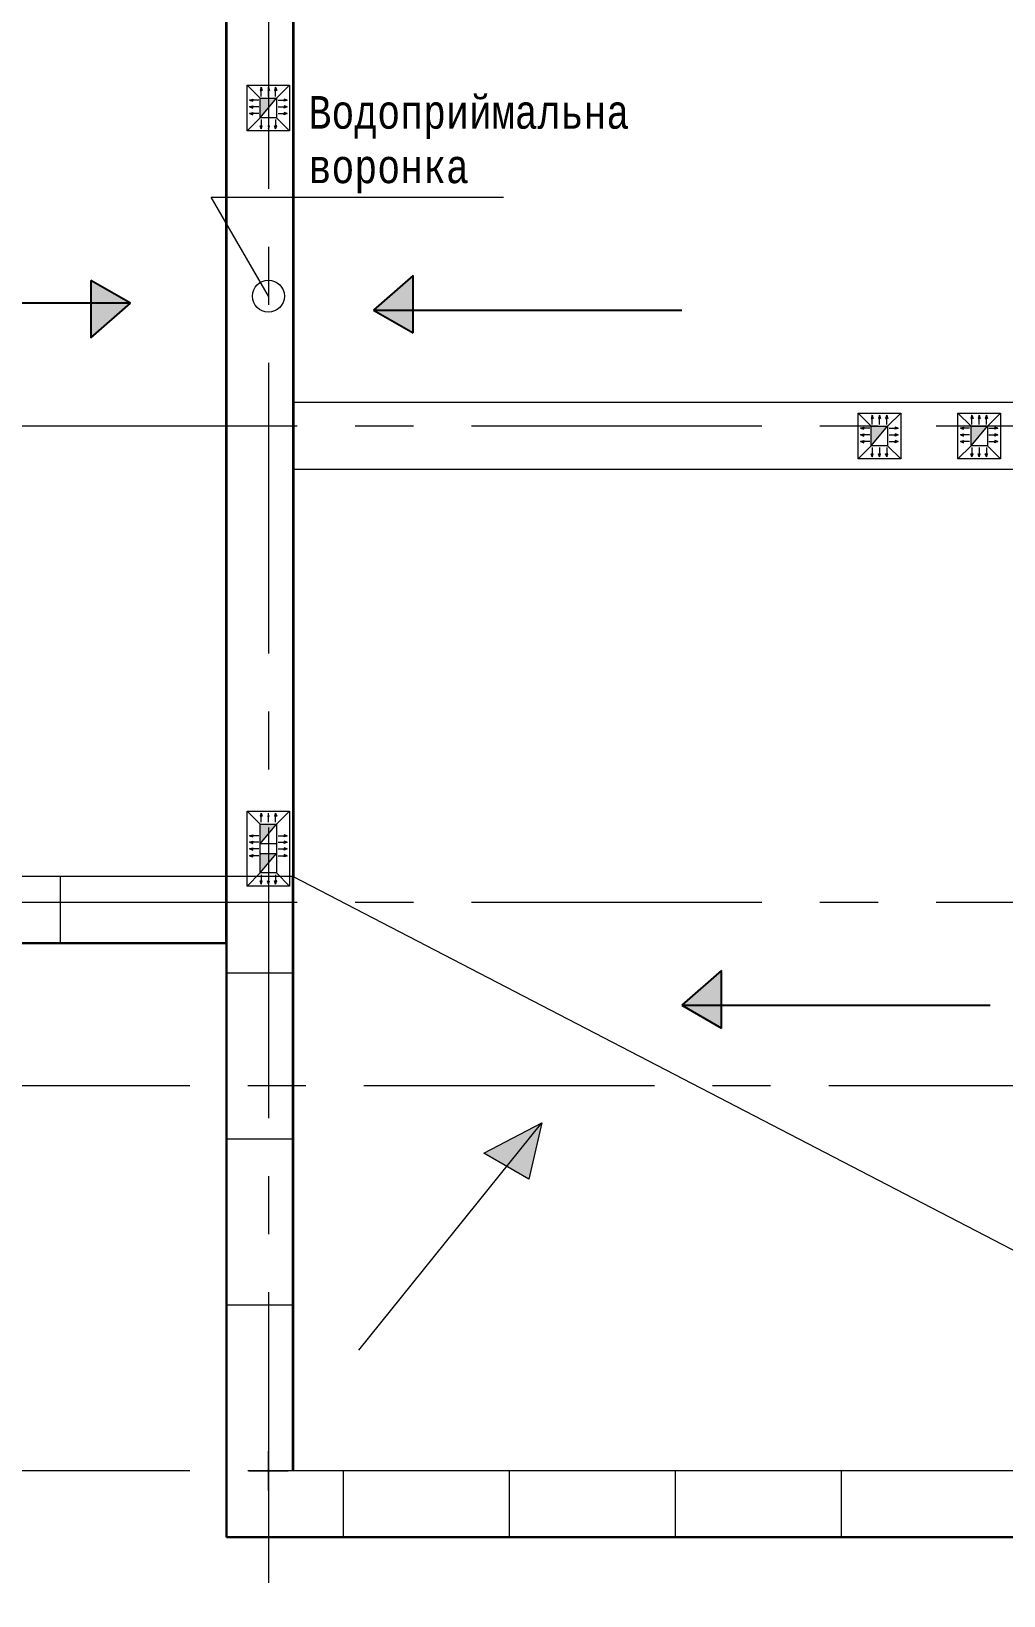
# Model space of a CAD drawing. Header units: millimetres. Extents: x -689206 to 4969298, y -1019800 to 703299.
# Drawn here: x 233313 to 240755, y -365319 to -353347 of the extents above; entities that cross this region are included whole.
import ezdxf

# ---------------------------------------------------------------- set-up
doc = ezdxf.new("R2010")
doc.units = ezdxf.units.MM
doc.linetypes.add('JIS_02_4.0', pattern=[5.5, 4, -1.5])
doc.linetypes.add('осеваяX2', pattern=[101.6, 63.5, -12.7, 12.7, -12.7])
doc.layers.add('кровля', color=211, linetype='Continuous')
doc.layers.add('четотам', color=7, linetype='Continuous')
for name, color, linetype, lineweight in [('РАЗМЕРЫ', 7, 'Continuous', 9), ('сваи', 7, 'JIS_02_4.0', 30), ('стены', 7, 'Continuous', 20)]:
    doc.layers.add(name, color=color, linetype=linetype, lineweight=lineweight)
doc.styles.add('Аннотативный', font='isocteur.ttf', dxfattribs={"width": 0.7, "height": 250})

msp = doc.modelspace()

# ---------------------------------------------------------------- hatches: boundary and pattern name
at = {"layer": 'кровля', "lineweight": 15, "true_color": 0x000000}
h = msp.add_hatch(color=18, dxfattribs=at)
h.dxf.hatch_style = 1
h.paths.add_polyline_path([(234984, -353874.8), (235007.7, -353882.9), (235007.7, -353874.8)])
h.paths.add_polyline_path([(234984, -353874.8), (235007.7, -353874.8), (235007.7, -353866.7)])
h = msp.add_hatch(color=18, dxfattribs=at)
h.dxf.hatch_style = 1
h.paths.add_polyline_path([(235072.7, -353799.1), (235080.9, -353799.1), (235072.7, -353775.4)])
h.paths.add_polyline_path([(235064.6, -353799.1), (235072.7, -353799.1), (235072.7, -353775.4)])
h = msp.add_hatch(color=18, dxfattribs=at)
h.dxf.hatch_style = 1
h.paths.add_polyline_path([(235128, -353799.1), (235136.2, -353799.1), (235128, -353775.4)])
h.paths.add_polyline_path([(235119.9, -353799.1), (235128, -353799.1), (235128, -353775.4)])
h = msp.add_hatch(color=18, dxfattribs=at)
h.dxf.hatch_style = 1
h.paths.add_polyline_path([(235183.3, -353775.4), (235175.2, -353799.1), (235183.3, -353799.1)])
h.paths.add_polyline_path([(235183.3, -353775.4), (235183.3, -353799.1), (235191.4, -353799.1)])
h = msp.add_hatch(color=18, dxfattribs=at)
h.dxf.hatch_style = 1
h.paths.add_polyline_path([(235248.4, -353874.8), (235248.4, -353882.9), (235272, -353874.8)])
h.paths.add_polyline_path([(235248.4, -353866.7), (235248.4, -353874.8), (235272, -353874.8)])
h = msp.add_hatch(color=18, dxfattribs=at)
h.dxf.hatch_style = 1
h.paths.add_polyline_path([(234984, -353926), (235007.7, -353934.2), (235007.7, -353926)])
h.paths.add_polyline_path([(234984, -353926), (235007.7, -353926), (235007.7, -353917.9)])
h = msp.add_hatch(color=18, dxfattribs=at)
h.dxf.hatch_style = 1
h.paths.add_polyline_path([(235007.7, -353977.3), (235007.7, -353969.2), (234984, -353977.3)])
h.paths.add_polyline_path([(235007.7, -353985.4), (235007.7, -353977.3), (234984, -353977.3)])
h = msp.add_hatch(color=18, dxfattribs=at)
h.dxf.hatch_style = 1
h.paths.add_polyline_path([(235248.4, -353926), (235248.4, -353934.2), (235272, -353926)])
h.paths.add_polyline_path([(235248.4, -353917.9), (235248.4, -353926), (235272, -353926)])
h = msp.add_hatch(color=18, dxfattribs=at)
h.dxf.hatch_style = 1
h.paths.add_polyline_path([(235272, -353977.3), (235248.4, -353969.2), (235248.4, -353977.3)])
h.paths.add_polyline_path([(235272, -353977.3), (235248.4, -353977.3), (235248.4, -353985.4)])
h = msp.add_hatch(color=18, dxfattribs=at)
h.dxf.hatch_style = 1
h.paths.add_polyline_path([(235080.9, -354069.4), (235072.7, -354069.4), (235072.7, -354093.1)])
h.paths.add_polyline_path([(235072.7, -354069.4), (235064.6, -354069.4), (235072.7, -354093.1)])
h = msp.add_hatch(color=18, dxfattribs=at)
h.dxf.hatch_style = 1
h.paths.add_polyline_path([(235136.2, -354069.4), (235128, -354069.4), (235128, -354093.1)])
h.paths.add_polyline_path([(235128, -354069.4), (235119.9, -354069.4), (235128, -354093.1)])
h = msp.add_hatch(color=18, dxfattribs=at)
h.dxf.hatch_style = 1
h.paths.add_polyline_path([(235183.3, -354069.4), (235175.2, -354069.4), (235183.3, -354093.1)])
h.paths.add_polyline_path([(235191.4, -354069.4), (235183.3, -354069.4), (235183.3, -354093.1)])
h = msp.add_hatch(color=18, dxfattribs=at)
h.dxf.hatch_style = 1
h.paths.add_polyline_path([(239748.7, -356309.1), (239756.8, -356309.1), (239748.7, -356285.4)])
h.paths.add_polyline_path([(239740.5, -356309.1), (239748.7, -356309.1), (239748.7, -356285.4)])
h = msp.add_hatch(color=18, dxfattribs=at)
h.dxf.hatch_style = 1
h.paths.add_polyline_path([(239804, -356309.1), (239812.1, -356309.1), (239804, -356285.4)])
h.paths.add_polyline_path([(239795.8, -356309.1), (239804, -356309.1), (239804, -356285.4)])
h = msp.add_hatch(color=18, dxfattribs=at)
h.dxf.hatch_style = 1
h.paths.add_polyline_path([(239859.2, -356285.4), (239851.1, -356309.1), (239859.2, -356309.1)])
h.paths.add_polyline_path([(239859.2, -356285.4), (239859.2, -356309.1), (239867.4, -356309.1)])
h = msp.add_hatch(color=18, dxfattribs=at)
h.dxf.hatch_style = 1
h.paths.add_polyline_path([(240511.7, -356309.1), (240519.8, -356309.1), (240511.7, -356285.4)])
h.paths.add_polyline_path([(240503.5, -356309.1), (240511.7, -356309.1), (240511.7, -356285.4)])
h = msp.add_hatch(color=18, dxfattribs=at)
h.dxf.hatch_style = 1
h.paths.add_polyline_path([(240567, -356309.1), (240575.1, -356309.1), (240567, -356285.4)])
h.paths.add_polyline_path([(240558.8, -356309.1), (240567, -356309.1), (240567, -356285.4)])
h = msp.add_hatch(color=18, dxfattribs=at)
h.dxf.hatch_style = 1
h.paths.add_polyline_path([(240622.2, -356285.4), (240614.1, -356309.1), (240622.2, -356309.1)])
h.paths.add_polyline_path([(240622.2, -356285.4), (240622.2, -356309.1), (240630.4, -356309.1)])
h = msp.add_hatch(color=18, dxfattribs=at)
h.dxf.hatch_style = 1
h.paths.add_polyline_path([(239660, -356384.8), (239683.6, -356392.9), (239683.6, -356384.8)])
h.paths.add_polyline_path([(239660, -356384.8), (239683.6, -356384.8), (239683.6, -356376.7)])
h = msp.add_hatch(color=18, dxfattribs=at)
h.dxf.hatch_style = 1
h.paths.add_polyline_path([(239924.3, -356384.8), (239924.3, -356392.9), (239947.9, -356384.8)])
h.paths.add_polyline_path([(239924.3, -356376.7), (239924.3, -356384.8), (239947.9, -356384.8)])
h = msp.add_hatch(color=18, dxfattribs=at)
h.dxf.hatch_style = 1
h.paths.add_polyline_path([(240423, -356384.8), (240446.6, -356392.9), (240446.6, -356384.8)])
h.paths.add_polyline_path([(240423, -356384.8), (240446.6, -356384.8), (240446.6, -356376.7)])
h = msp.add_hatch(color=18, dxfattribs=at)
h.dxf.hatch_style = 1
h.paths.add_polyline_path([(240687.3, -356384.8), (240687.3, -356392.9), (240710.9, -356384.8)])
h.paths.add_polyline_path([(240687.3, -356376.7), (240687.3, -356384.8), (240710.9, -356384.8)])
h = msp.add_hatch(color=18, dxfattribs=at)
h.dxf.hatch_style = 1
h.paths.add_polyline_path([(239660, -356436), (239683.6, -356444.2), (239683.6, -356436)])
h.paths.add_polyline_path([(239660, -356436), (239683.6, -356436), (239683.6, -356427.9)])
h = msp.add_hatch(color=18, dxfattribs=at)
h.dxf.hatch_style = 1
h.paths.add_polyline_path([(239683.6, -356487.3), (239683.6, -356479.2), (239660, -356487.3)])
h.paths.add_polyline_path([(239683.6, -356495.4), (239683.6, -356487.3), (239660, -356487.3)])
h = msp.add_hatch(color=18, dxfattribs=at)
h.dxf.hatch_style = 1
h.paths.add_polyline_path([(239924.3, -356436), (239924.3, -356444.2), (239947.9, -356436)])
h.paths.add_polyline_path([(239924.3, -356427.9), (239924.3, -356436), (239947.9, -356436)])
h = msp.add_hatch(color=18, dxfattribs=at)
h.dxf.hatch_style = 1
h.paths.add_polyline_path([(239947.9, -356487.3), (239924.3, -356479.2), (239924.3, -356487.3)])
h.paths.add_polyline_path([(239947.9, -356487.3), (239924.3, -356487.3), (239924.3, -356495.4)])
h = msp.add_hatch(color=18, dxfattribs=at)
h.dxf.hatch_style = 1
h.paths.add_polyline_path([(240423, -356436), (240446.6, -356444.2), (240446.6, -356436)])
h.paths.add_polyline_path([(240423, -356436), (240446.6, -356436), (240446.6, -356427.9)])
h = msp.add_hatch(color=18, dxfattribs=at)
h.dxf.hatch_style = 1
h.paths.add_polyline_path([(240446.6, -356487.3), (240446.6, -356479.2), (240423, -356487.3)])
h.paths.add_polyline_path([(240446.6, -356495.4), (240446.6, -356487.3), (240423, -356487.3)])
h = msp.add_hatch(color=18, dxfattribs=at)
h.dxf.hatch_style = 1
h.paths.add_polyline_path([(240687.3, -356436), (240687.3, -356444.2), (240710.9, -356436)])
h.paths.add_polyline_path([(240687.3, -356427.9), (240687.3, -356436), (240710.9, -356436)])
h = msp.add_hatch(color=18, dxfattribs=at)
h.dxf.hatch_style = 1
h.paths.add_polyline_path([(240710.9, -356487.3), (240687.3, -356479.2), (240687.3, -356487.3)])
h.paths.add_polyline_path([(240710.9, -356487.3), (240687.3, -356487.3), (240687.3, -356495.4)])
h = msp.add_hatch(color=18, dxfattribs=at)
h.dxf.hatch_style = 1
h.paths.add_polyline_path([(239756.8, -356579.4), (239748.7, -356579.4), (239748.7, -356603.1)])
h.paths.add_polyline_path([(239748.7, -356579.4), (239740.5, -356579.4), (239748.7, -356603.1)])
h = msp.add_hatch(color=18, dxfattribs=at)
h.dxf.hatch_style = 1
h.paths.add_polyline_path([(239812.1, -356579.4), (239804, -356579.4), (239804, -356603.1)])
h.paths.add_polyline_path([(239804, -356579.4), (239795.8, -356579.4), (239804, -356603.1)])
h = msp.add_hatch(color=18, dxfattribs=at)
h.dxf.hatch_style = 1
h.paths.add_polyline_path([(239859.2, -356579.4), (239851.1, -356579.4), (239859.2, -356603.1)])
h.paths.add_polyline_path([(239867.4, -356579.4), (239859.2, -356579.4), (239859.2, -356603.1)])
h = msp.add_hatch(color=18, dxfattribs=at)
h.dxf.hatch_style = 1
h.paths.add_polyline_path([(240519.8, -356579.4), (240511.7, -356579.4), (240511.7, -356603.1)])
h.paths.add_polyline_path([(240511.7, -356579.4), (240503.5, -356579.4), (240511.7, -356603.1)])
h = msp.add_hatch(color=18, dxfattribs=at)
h.dxf.hatch_style = 1
h.paths.add_polyline_path([(240575.1, -356579.4), (240567, -356579.4), (240567, -356603.1)])
h.paths.add_polyline_path([(240567, -356579.4), (240558.8, -356579.4), (240567, -356603.1)])
h = msp.add_hatch(color=18, dxfattribs=at)
h.dxf.hatch_style = 1
h.paths.add_polyline_path([(240622.2, -356579.4), (240614.1, -356579.4), (240622.2, -356603.1)])
h.paths.add_polyline_path([(240630.4, -356579.4), (240622.2, -356579.4), (240622.2, -356603.1)])
at = {"layer": 'кровля', "lineweight": 15}
h = msp.add_hatch(color=7, dxfattribs=at)
h.dxf.hatch_style = 1
h.paths.add_polyline_path([(235072.7, -359352.8), (235080.9, -359352.8), (235072.7, -359329.2)])
h.paths.add_polyline_path([(235064.6, -359352.8), (235072.7, -359352.8), (235072.7, -359329.2)])
h = msp.add_hatch(color=7, dxfattribs=at)
h.dxf.hatch_style = 1
h.paths.add_polyline_path([(235128, -359352.8), (235136.2, -359352.8), (235128, -359329.2)])
h.paths.add_polyline_path([(235119.9, -359352.8), (235128, -359352.8), (235128, -359329.2)])
h = msp.add_hatch(color=7, dxfattribs=at)
h.dxf.hatch_style = 1
h.paths.add_polyline_path([(235183.3, -359329.2), (235175.2, -359352.8), (235183.3, -359352.8)])
h.paths.add_polyline_path([(235183.3, -359329.2), (235183.3, -359352.8), (235191.4, -359352.8)])
h = msp.add_hatch(color=7, dxfattribs=at)
h.dxf.hatch_style = 1
h.paths.add_polyline_path([(234984, -359503.5), (235007.7, -359511.6), (235007.7, -359503.5)])
h.paths.add_polyline_path([(234984, -359503.5), (235007.7, -359503.5), (235007.7, -359495.3)])
h = msp.add_hatch(color=7, dxfattribs=at)
h.dxf.hatch_style = 1
h.paths.add_polyline_path([(235248.4, -359503.5), (235248.4, -359511.6), (235272, -359503.5)])
h.paths.add_polyline_path([(235248.4, -359495.3), (235248.4, -359503.5), (235272, -359503.5)])
h = msp.add_hatch(color=7, dxfattribs=at)
h.dxf.hatch_style = 1
h.paths.add_polyline_path([(234984, -359553.3), (235007.7, -359561.4), (235007.7, -359553.3)])
h.paths.add_polyline_path([(234984, -359553.3), (235007.7, -359553.3), (235007.7, -359545.1)])
h = msp.add_hatch(color=7, dxfattribs=at)
h.dxf.hatch_style = 1
h.paths.add_polyline_path([(234984, -359604.5), (235007.7, -359612.7), (235007.7, -359604.5)])
h.paths.add_polyline_path([(234984, -359604.5), (235007.7, -359604.5), (235007.7, -359596.4)])
h = msp.add_hatch(color=7, dxfattribs=at)
h.dxf.hatch_style = 1
h.paths.add_polyline_path([(235248.4, -359553.3), (235248.4, -359561.4), (235272, -359553.3)])
h.paths.add_polyline_path([(235248.4, -359545.1), (235248.4, -359553.3), (235272, -359553.3)])
h = msp.add_hatch(color=7, dxfattribs=at)
h.dxf.hatch_style = 1
h.paths.add_polyline_path([(235248.4, -359604.5), (235248.4, -359612.7), (235272, -359604.5)])
h.paths.add_polyline_path([(235248.4, -359596.4), (235248.4, -359604.5), (235272, -359604.5)])
h = msp.add_hatch(color=7, dxfattribs=at)
h.dxf.hatch_style = 1
h.paths.add_polyline_path([(235007.7, -359655.8), (235007.7, -359647.6), (234984, -359655.8)])
h.paths.add_polyline_path([(235007.7, -359663.9), (235007.7, -359655.8), (234984, -359655.8)])
h = msp.add_hatch(color=7, dxfattribs=at)
h.dxf.hatch_style = 1
h.paths.add_polyline_path([(235272, -359655.8), (235248.4, -359647.6), (235248.4, -359655.8)])
h.paths.add_polyline_path([(235272, -359655.8), (235248.4, -359655.8), (235248.4, -359663.9)])
h = msp.add_hatch(color=7, dxfattribs=at)
h.dxf.hatch_style = 1
h.paths.add_polyline_path([(235072.7, -359873.1), (235080.9, -359849.4), (235072.7, -359849.4)])
h.paths.add_polyline_path([(235072.7, -359873.1), (235072.7, -359849.4), (235064.6, -359849.4)])
h = msp.add_hatch(color=7, dxfattribs=at)
h.dxf.hatch_style = 1
h.paths.add_polyline_path([(235128, -359873.1), (235136.2, -359849.4), (235128, -359849.4)])
h.paths.add_polyline_path([(235128, -359873.1), (235128, -359849.4), (235119.9, -359849.4)])
h = msp.add_hatch(color=7, dxfattribs=at)
h.dxf.hatch_style = 1
h.paths.add_polyline_path([(235183.3, -359849.4), (235175.2, -359849.4), (235183.3, -359873.1)])
h.paths.add_polyline_path([(235191.4, -359849.4), (235183.3, -359849.4), (235183.3, -359873.1)])
at = {"layer": 'РАЗМЕРЫ', "lineweight": 20, "ltscale": 150}
h = msp.add_hatch(color=256, dxfattribs=at)
h.dxf.hatch_style = 1
h.paths.add_polyline_path([(235190.5, -353859.2), (235065.5, -353859.2), (235065.5, -354009.2)])
h = msp.add_hatch(color=256, dxfattribs=at)
h.dxf.hatch_style = 1
h.paths.add_polyline_path([(239866.5, -356369.2), (239741.5, -356369.2), (239741.5, -356519.2)])
h = msp.add_hatch(color=256, dxfattribs=at)
h.dxf.hatch_style = 1
h.paths.add_polyline_path([(240629.5, -356369.2), (240504.5, -356369.2), (240504.5, -356519.2)])
h = msp.add_hatch(color=256, dxfattribs=at)
h.dxf.hatch_style = 1
h.paths.add_polyline_path([(235190.5, -359414.2), (235065.5, -359414.2), (235065.5, -359564.2)])
h.paths.add_polyline_path([(235190.5, -359638), (235065.5, -359638), (235065.5, -359788)])
at = {"layer": 'сваи', "lineweight": 20, "ltscale": 15000}
h = msp.add_hatch(color=256, dxfattribs=at)
h.dxf.hatch_style = 1
h.paths.add_polyline_path([(236987.9, -342677.3), (236887, -342852.1), (237220, -343120.1)])
h.paths.add_polyline_path([(236887, -342852.1), (236790, -343020.1), (237220, -343120.1)])
h.paths.add_polyline_path([(238595.5, -343970.1), (238291.5, -343970.1), (238595.5, -344145.6)])
h.paths.add_polyline_path([(238595.5, -343705.2), (238291.5, -343970.1), (238595.5, -343970.1)])
h.paths.add_polyline_path([(236783.6, -349391.1), (236415.2, -349662.9), (236783.6, -349662.9)])
h.paths.add_polyline_path([(236783.6, -349662.9), (236415.2, -349662.9), (236783.6, -349875.6)])
h.paths.add_polyline_path([(233457.2, -349341.8), (233457.2, -349618.1), (233935.8, -349618.1)])
h.paths.add_polyline_path([(233935.8, -349618.1), (233457.2, -349618.1), (233457.2, -349853.6)])
h.paths.add_polyline_path([(236235.5, -355480.1), (235931.5, -355480.1), (236235.5, -355655.6)])
h.paths.add_polyline_path([(236235.5, -355215.2), (235931.5, -355480.1), (236235.5, -355480.1)])
h.paths.add_polyline_path([(233768.8, -355252.9), (233768.8, -355428.4), (234072.8, -355428.4)])
h.paths.add_polyline_path([(234072.8, -355428.4), (233768.8, -355428.4), (233768.8, -355693.2)])
h.paths.add_polyline_path([(238595.5, -360535.2), (238291.5, -360800.1), (238595.5, -360800.1)])
h.paths.add_polyline_path([(238595.5, -360800.1), (238291.5, -360800.1), (238595.5, -360975.6)])
h.paths.add_polyline_path([(237220, -361700.1), (236777.2, -361932.2), (236952, -362033.1)])
h.paths.add_polyline_path([(237220, -361700.1), (236952, -362033.1), (237120, -362130.1)])

# ---------------------------------------------------------------- linework, layer by layer
at = {"layer": 'кровля', "color": 18, "lineweight": 15, "true_color": 0x000000}
for p, q in [((235065.5, -353859.2), (234965.5, -353759.2)), ((235190.5, -353859.2), (235290.5, -353759.2)), ((234984, -353874.8), (235007.7, -353866.7)), ((235054, -353874.8), (234984, -353874.8)), ((234984, -353874.8), (235007.7, -353882.9)), ((235007.7, -353866.7), (235007.7, -353874.8)), ((235007.7, -353882.9), (235007.7, -353874.8)), ((235072.7, -353775.4), (235064.6, -353799.1)), ((235064.6, -353799.1), (235072.7, -353799.1)), ((235072.7, -353845.4), (235072.7, -353775.4)), ((235072.7, -353775.4), (235080.9, -353799.1)), ((235080.9, -353799.1), (235072.7, -353799.1)), ((235128, -353845.4), (235128, -353775.4)), ((235128, -353775.4), (235136.2, -353799.1)), ((235136.2, -353799.1), (235128, -353799.1)), ((235183.3, -353775.4), (235175.2, -353799.1)), ((235175.2, -353799.1), (235183.3, -353799.1)), ((235183.3, -353845.4), (235183.3, -353775.4)), ((235183.3, -353775.4), (235191.4, -353799.1)), ((235191.4, -353799.1), (235183.3, -353799.1)), ((235202, -353874.8), (235272, -353874.8)), ((235272, -353874.8), (235248.4, -353866.7)), ((235248.4, -353866.7), (235248.4, -353874.8)), ((235272, -353874.8), (235248.4, -353882.9)), ((235248.4, -353882.9), (235248.4, -353874.8)), ((235065.5, -354009.2), (234965.5, -354109.2)), ((234984, -353926), (235007.7, -353917.9)), ((235054, -353926), (234984, -353926)), ((234984, -353926), (235007.7, -353934.2)), ((234984, -353977.3), (235007.7, -353969.2)), ((235054, -353977.3), (234984, -353977.3)), ((234984, -353977.3), (235007.7, -353985.4)), ((235007.7, -353917.9), (235007.7, -353926)), ((235007.7, -353934.2), (235007.7, -353926)), ((235007.7, -353969.2), (235007.7, -353977.3)), ((235007.7, -353985.4), (235007.7, -353977.3)), ((235190.5, -354009.2), (235290.5, -354109.2)), ((235202, -353926), (235272, -353926)), ((235202, -353977.3), (235272, -353977.3)), ((235272, -353926), (235248.4, -353917.9)), ((235248.4, -353917.9), (235248.4, -353926)), ((235272, -353926), (235248.4, -353934.2)), ((235248.4, -353934.2), (235248.4, -353926)), ((235272, -353977.3), (235248.4, -353969.2)), ((235248.4, -353969.2), (235248.4, -353977.3)), ((235272, -353977.3), (235248.4, -353985.4)), ((235248.4, -353985.4), (235248.4, -353977.3)), ((235072.7, -354093.1), (235064.6, -354069.4)), ((235064.6, -354069.4), (235072.7, -354069.4)), ((235072.7, -354023.1), (235072.7, -354093.1)), ((235072.7, -354093.1), (235080.9, -354069.4)), ((235080.9, -354069.4), (235072.7, -354069.4)), ((235128, -354023.1), (235128, -354093.1)), ((235128, -354093.1), (235136.2, -354069.4)), ((235136.2, -354069.4), (235128, -354069.4)), ((235183.3, -354093.1), (235175.2, -354069.4)), ((235175.2, -354069.4), (235183.3, -354069.4)), ((235183.3, -354023.1), (235183.3, -354093.1)), ((235183.3, -354093.1), (235191.4, -354069.4)), ((235191.4, -354069.4), (235183.3, -354069.4)), ((239741.5, -356369.2), (239641.5, -356269.2)), ((239748.7, -356285.4), (239740.5, -356309.1)), ((239748.7, -356355.4), (239748.7, -356285.4)), ((239748.7, -356285.4), (239756.8, -356309.1)), ((239804, -356285.4), (239795.8, -356309.1)), ((239804, -356355.4), (239804, -356285.4)), ((239804, -356285.4), (239812.1, -356309.1)), ((239859.2, -356285.4), (239851.1, -356309.1)), ((239859.2, -356355.4), (239859.2, -356285.4)), ((239859.2, -356285.4), (239867.4, -356309.1)), ((239866.5, -356369.2), (239966.5, -356269.2)), ((240504.5, -356369.2), (240404.5, -356269.2)), ((240511.7, -356285.4), (240503.5, -356309.1)), ((240511.7, -356355.4), (240511.7, -356285.4)), ((240511.7, -356285.4), (240519.8, -356309.1)), ((240567, -356285.4), (240558.8, -356309.1)), ((240567, -356355.4), (240567, -356285.4)), ((240567, -356285.4), (240575.1, -356309.1)), ((240622.2, -356285.4), (240614.1, -356309.1)), ((240622.2, -356355.4), (240622.2, -356285.4)), ((240622.2, -356285.4), (240630.4, -356309.1)), ((240629.5, -356369.2), (240729.5, -356269.2)), ((239660, -356384.8), (239683.6, -356376.7)), ((239730, -356384.8), (239660, -356384.8)), ((239660, -356384.8), (239683.6, -356392.9)), ((239683.6, -356376.7), (239683.6, -356384.8)), ((239683.6, -356392.9), (239683.6, -356384.8)), ((239740.5, -356309.1), (239748.7, -356309.1)), ((239756.8, -356309.1), (239748.7, -356309.1)), ((239795.8, -356309.1), (239804, -356309.1)), ((239812.1, -356309.1), (239804, -356309.1)), ((239851.1, -356309.1), (239859.2, -356309.1)), ((239867.4, -356309.1), (239859.2, -356309.1)), ((239877.9, -356384.8), (239947.9, -356384.8)), ((239947.9, -356384.8), (239924.3, -356376.7)), ((239924.3, -356376.7), (239924.3, -356384.8)), ((239947.9, -356384.8), (239924.3, -356392.9)), ((239924.3, -356392.9), (239924.3, -356384.8)), ((240423, -356384.8), (240446.6, -356376.7)), ((240493, -356384.8), (240423, -356384.8)), ((240423, -356384.8), (240446.6, -356392.9)), ((240446.6, -356376.7), (240446.6, -356384.8)), ((240446.6, -356392.9), (240446.6, -356384.8)), ((240503.5, -356309.1), (240511.7, -356309.1)), ((240519.8, -356309.1), (240511.7, -356309.1)), ((240558.8, -356309.1), (240567, -356309.1)), ((240575.1, -356309.1), (240567, -356309.1)), ((240614.1, -356309.1), (240622.2, -356309.1)), ((240630.4, -356309.1), (240622.2, -356309.1)), ((240640.9, -356384.8), (240710.9, -356384.8)), ((240710.9, -356384.8), (240687.3, -356376.7)), ((240687.3, -356376.7), (240687.3, -356384.8)), ((240710.9, -356384.8), (240687.3, -356392.9)), ((240687.3, -356392.9), (240687.3, -356384.8)), ((239741.5, -356519.2), (239641.5, -356619.2)), ((239660, -356436), (239683.6, -356427.9)), ((239730, -356436), (239660, -356436)), ((239660, -356436), (239683.6, -356444.2)), ((239660, -356487.3), (239683.6, -356479.2)), ((239730, -356487.3), (239660, -356487.3)), ((239660, -356487.3), (239683.6, -356495.4)), ((239683.6, -356427.9), (239683.6, -356436)), ((239683.6, -356444.2), (239683.6, -356436)), ((239683.6, -356479.2), (239683.6, -356487.3)), ((239683.6, -356495.4), (239683.6, -356487.3)), ((239866.5, -356519.2), (239966.5, -356619.2)), ((239877.9, -356436), (239947.9, -356436)), ((239877.9, -356487.3), (239947.9, -356487.3)), ((239947.9, -356436), (239924.3, -356427.9)), ((239924.3, -356427.9), (239924.3, -356436)), ((239947.9, -356436), (239924.3, -356444.2)), ((239924.3, -356444.2), (239924.3, -356436)), ((239947.9, -356487.3), (239924.3, -356479.2)), ((239924.3, -356479.2), (239924.3, -356487.3)), ((239947.9, -356487.3), (239924.3, -356495.4)), ((239924.3, -356495.4), (239924.3, -356487.3)), ((240504.5, -356519.2), (240404.5, -356619.2)), ((240423, -356436), (240446.6, -356427.9)), ((240493, -356436), (240423, -356436)), ((240423, -356436), (240446.6, -356444.2)), ((240423, -356487.3), (240446.6, -356479.2)), ((240493, -356487.3), (240423, -356487.3)), ((240423, -356487.3), (240446.6, -356495.4)), ((240446.6, -356427.9), (240446.6, -356436)), ((240446.6, -356444.2), (240446.6, -356436)), ((240446.6, -356479.2), (240446.6, -356487.3)), ((240446.6, -356495.4), (240446.6, -356487.3)), ((240629.5, -356519.2), (240729.5, -356619.2)), ((240640.9, -356436), (240710.9, -356436)), ((240640.9, -356487.3), (240710.9, -356487.3)), ((240710.9, -356436), (240687.3, -356427.9)), ((240687.3, -356427.9), (240687.3, -356436)), ((240710.9, -356436), (240687.3, -356444.2)), ((240687.3, -356444.2), (240687.3, -356436)), ((240710.9, -356487.3), (240687.3, -356479.2)), ((240687.3, -356479.2), (240687.3, -356487.3)), ((240710.9, -356487.3), (240687.3, -356495.4)), ((240687.3, -356495.4), (240687.3, -356487.3)), ((239748.7, -356603.1), (239740.5, -356579.4)), ((239740.5, -356579.4), (239748.7, -356579.4)), ((239748.7, -356533.1), (239748.7, -356603.1)), ((239748.7, -356603.1), (239756.8, -356579.4)), ((239756.8, -356579.4), (239748.7, -356579.4)), ((239804, -356603.1), (239795.8, -356579.4)), ((239795.8, -356579.4), (239804, -356579.4)), ((239804, -356533.1), (239804, -356603.1)), ((239804, -356603.1), (239812.1, -356579.4)), ((239812.1, -356579.4), (239804, -356579.4)), ((239859.2, -356603.1), (239851.1, -356579.4)), ((239851.1, -356579.4), (239859.2, -356579.4)), ((239859.2, -356533.1), (239859.2, -356603.1)), ((239859.2, -356603.1), (239867.4, -356579.4)), ((239867.4, -356579.4), (239859.2, -356579.4)), ((240511.7, -356603.1), (240503.5, -356579.4)), ((240503.5, -356579.4), (240511.7, -356579.4)), ((240511.7, -356533.1), (240511.7, -356603.1)), ((240511.7, -356603.1), (240519.8, -356579.4)), ((240519.8, -356579.4), (240511.7, -356579.4)), ((240567, -356603.1), (240558.8, -356579.4)), ((240558.8, -356579.4), (240567, -356579.4)), ((240567, -356533.1), (240567, -356603.1)), ((240567, -356603.1), (240575.1, -356579.4)), ((240575.1, -356579.4), (240567, -356579.4)), ((240622.2, -356603.1), (240614.1, -356579.4)), ((240614.1, -356579.4), (240622.2, -356579.4)), ((240622.2, -356533.1), (240622.2, -356603.1)), ((240622.2, -356603.1), (240630.4, -356579.4)), ((240630.4, -356579.4), (240622.2, -356579.4))]:
    msp.add_line(p, q, dxfattribs=at)
at = {"layer": 'кровля', "color": 7, "lineweight": 15}
for p, q in [((235065.5, -359414.2), (234965.5, -359314.2)), ((235072.7, -359329.2), (235064.6, -359352.8)), ((235064.6, -359352.8), (235072.7, -359352.8)), ((235072.7, -359399.2), (235072.7, -359329.2)), ((235072.7, -359329.2), (235080.9, -359352.8)), ((235080.9, -359352.8), (235072.7, -359352.8)), ((235119.9, -359352.8), (235128, -359352.8)), ((235128, -359399.2), (235128, -359329.2)), ((235136.2, -359352.8), (235128, -359352.8)), ((235183.3, -359329.2), (235175.2, -359352.8)), ((235175.2, -359352.8), (235183.3, -359352.8)), ((235183.3, -359399.2), (235183.3, -359329.2)), ((235183.3, -359329.2), (235191.4, -359352.8)), ((235191.4, -359352.8), (235183.3, -359352.8)), ((235190.5, -359414.2), (235290.5, -359314.2)), ((234984, -359503.5), (235007.7, -359495.3)), ((235054, -359503.5), (234984, -359503.5)), ((234984, -359503.5), (235007.7, -359511.6)), ((235007.7, -359495.3), (235007.7, -359503.5)), ((235007.7, -359511.6), (235007.7, -359503.5)), ((235202, -359503.5), (235272, -359503.5)), ((235272, -359503.5), (235248.4, -359495.3)), ((235248.4, -359495.3), (235248.4, -359503.5)), ((235272, -359503.5), (235248.4, -359511.6)), ((235248.4, -359511.6), (235248.4, -359503.5)), ((234984, -359553.3), (235007.7, -359545.1)), ((235054, -359553.3), (234984, -359553.3)), ((234984, -359553.3), (235007.7, -359561.4)), ((234984, -359604.5), (235007.7, -359596.4)), ((235054, -359604.5), (234984, -359604.5)), ((234984, -359604.5), (235007.7, -359612.7)), ((235007.7, -359545.1), (235007.7, -359553.3)), ((235007.7, -359561.4), (235007.7, -359553.3)), ((235007.7, -359596.4), (235007.7, -359604.5)), ((235007.7, -359612.7), (235007.7, -359604.5)), ((235202, -359553.3), (235272, -359553.3)), ((235202, -359604.5), (235272, -359604.5)), ((235272, -359553.3), (235248.4, -359545.1)), ((235248.4, -359545.1), (235248.4, -359553.3)), ((235272, -359553.3), (235248.4, -359561.4)), ((235248.4, -359561.4), (235248.4, -359553.3)), ((235272, -359604.5), (235248.4, -359596.4)), ((235248.4, -359596.4), (235248.4, -359604.5)), ((235272, -359604.5), (235248.4, -359612.7)), ((235248.4, -359612.7), (235248.4, -359604.5)), ((234984, -359655.8), (235007.7, -359647.6)), ((235054, -359655.8), (234984, -359655.8)), ((234984, -359655.8), (235007.7, -359663.9)), ((235007.7, -359647.6), (235007.7, -359655.8)), ((235007.7, -359663.9), (235007.7, -359655.8)), ((235202, -359655.8), (235272, -359655.8)), ((235272, -359655.8), (235248.4, -359647.6)), ((235248.4, -359647.6), (235248.4, -359655.8)), ((235272, -359655.8), (235248.4, -359663.9)), ((235248.4, -359663.9), (235248.4, -359655.8)), ((235065.5, -359788), (234965.5, -359888)), ((235072.7, -359873.1), (235064.6, -359849.4)), ((235064.6, -359849.4), (235072.7, -359849.4)), ((235072.7, -359803.1), (235072.7, -359873.1)), ((235072.7, -359873.1), (235080.9, -359849.4)), ((235080.9, -359849.4), (235072.7, -359849.4)), ((235128, -359873.1), (235119.9, -359849.4)), ((235128, -359803.1), (235128, -359873.1)), ((235128, -359873.1), (235136.2, -359849.4)), ((235183.3, -359873.1), (235175.2, -359849.4)), ((235175.2, -359849.4), (235183.3, -359849.4)), ((235183.3, -359803.1), (235183.3, -359873.1)), ((235183.3, -359873.1), (235191.4, -359849.4)), ((235191.4, -359849.4), (235183.3, -359849.4)), ((235190.5, -359788), (235290.5, -359888))]:
    msp.add_line(p, q, dxfattribs=at)
at = {"layer": 'кровля', "color": 18, "lineweight": 15, "true_color": 0x000000}
for points in [[(234965.5, -353759.2), (235290.5, -353759.2), (235290.5, -354109.2), (234965.5, -354109.2)], [(235065.5, -353859.2), (235190.5, -353859.2), (235190.5, -354009.2), (235065.5, -354009.2)], [(239641.5, -356269.2), (239966.5, -356269.2), (239966.5, -356619.2), (239641.5, -356619.2)], [(240404.5, -356269.2), (240729.5, -356269.2), (240729.5, -356619.2), (240404.5, -356619.2)], [(239741.5, -356369.2), (239866.5, -356369.2), (239866.5, -356519.2), (239741.5, -356519.2)], [(240504.5, -356369.2), (240629.5, -356369.2), (240629.5, -356519.2), (240504.5, -356519.2)]]:
    msp.add_lwpolyline(points, close=True, dxfattribs=at)
at = {"layer": 'кровля', "color": 7, "lineweight": 15}
for points in [[(234965.5, -359314.2), (235290.5, -359314.2), (235290.5, -359888), (234965.5, -359888)], [(235065.5, -359414.2), (235190.5, -359414.2), (235190.5, -359788), (235065.5, -359788)]]:
    msp.add_lwpolyline(points, close=True, dxfattribs=at)
at = {"layer": 'РАЗМЕРЫ', "lineweight": 35, "ltscale": 150}
for p, q in [((234807.1, -360325.9), (234807.1, -345141.6)), ((235317, -345141.6), (235317, -359815.9))]:
    msp.add_line(p, q, dxfattribs=at)
at = {"layer": 'РАЗМЕРЫ', "lineweight": 20, "ltscale": 150}
for p, q in [((235128, -355374.2), (234689.8, -354615.3)), ((234689.8, -354615.3), (236927, -354615.3)), ((233537.1, -360325.9), (233537.1, -359815.9)), ((234807.1, -360325.9), (234807.1, -359815.9)), ((234807.1, -360552), (235317, -360552)), ((234807.1, -361822), (235317, -361822)), ((234807.1, -363092), (235317, -363092)), ((235700, -364362), (235700, -364872)), ((236970, -364362), (236970, -364872)), ((238240, -364362), (238240, -364872)), ((239510, -364362), (239510, -364872))]:
    msp.add_line(p, q, dxfattribs=at)
at = {"layer": 'РАЗМЕРЫ', "lineweight": 25, "ltscale": 150}
for p, q in [((234072.8, -355428.4), (233768.8, -355252.9)), ((233768.8, -355252.9), (233768.8, -355693.2)), ((236235.5, -355215.2), (235931.5, -355480.1)), ((236235.5, -355655.6), (236235.5, -355215.2)), ((234072.8, -355428.4), (231712.4, -355428.4)), ((233768.8, -355693.2), (234072.8, -355428.4)), ((235931.5, -355480.1), (238291.9, -355480.1)), ((235931.5, -355480.1), (236235.5, -355655.6)), ((238595.5, -360535.2), (238291.5, -360800.1)), ((238595.5, -360975.6), (238595.5, -360535.2)), ((238291.5, -360800.1), (240651.9, -360800.1)), ((238291.5, -360800.1), (238595.5, -360975.6))]:
    msp.add_line(p, q, dxfattribs=at)
at = {"layer": 'РАЗМЕРЫ', "linetype": 'осеваяX2', "lineweight": 5, "ltscale": 35}
for p, q in [((253128, -356370), (186075.3, -356370)), ((253128, -360014.8), (186075.3, -360014.8))]:
    msp.add_line(p, q, dxfattribs=at)
at = {"layer": 'РАЗМЕРЫ', "lineweight": 30}
msp.add_line((234807.1, -360325.9), (231251.1, -360325.9), dxfattribs=at)
at = {"layer": 'РАЗМЕРЫ', "lineweight": 20, "ltscale": 150}
msp.add_circle((235128, -355374.2), 122, dxfattribs=at)
at = {"layer": 'сваи', "lineweight": 20, "ltscale": 15000}
for p, q in [((241867.9, -356188.7), (235317, -356188.7)), ((235317, -359815.9), (244080, -364362)), ((235820, -363440.1), (237220, -361700.1)), ((236777.2, -361932.2), (237220, -361700.1)), ((237220, -361700.1), (237120, -362130.1)), ((237120, -362130.1), (236777.2, -361932.2))]:
    msp.add_line(p, q, dxfattribs=at)
at = {"layer": 'стены', "linetype": 'осеваяX2', "lineweight": 5, "ltscale": 35}
for p, q in [((235128, -330993.1), (235128, -380834.4)), ((186075.3, -361414), (253128, -361414)), ((186075.3, -364362), (253128, -364362))]:
    msp.add_line(p, q, dxfattribs=at)
at = {"layer": 'стены', "lineweight": 20}
for p, q in [((235317, -356698.8), (244080, -356698.7)), ((235317, -359815.9), (231471.1, -359815.9)), ((235317.1, -364362), (244080, -364362))]:
    msp.add_line(p, q, dxfattribs=at)
at = {"layer": 'стены', "lineweight": 35}
msp.add_line((235317, -364364), (235317, -359815.9), dxfattribs=at)
at = {"layer": 'стены', "lineweight": 30}
for p, q in [((231251.1, -360325.9), (234807.1, -360325.9)), ((234807.1, -362078.7), (234807.1, -360325.9)), ((234807.1, -364872), (234807.1, -362078.7)), ((244590, -364872), (234807.1, -364872))]:
    msp.add_line(p, q, dxfattribs=at)
at = {"layer": 'стены'}
for p, q in [((235128, -364514), (235128, -364214)), ((234978, -364364), (235278, -364364))]:
    msp.add_line(p, q, dxfattribs=at)
at = {"layer": 'четотам', "color": 18, "lineweight": 15, "true_color": 0x000000}
for points in [[(235065.5, -354009.2), (235065.5, -353859.2), (235190.5, -353859.2), (235190.5, -354009.2), (235065.5, -354009.2), (235190.5, -353859.2)], [(235065.5, -354009.2), (235065.5, -353859.2), (235190.5, -353859.2), (235190.5, -354009.2), (235065.5, -354009.2), (235190.5, -353859.2)], [(239741.5, -356519.2), (239741.5, -356369.2), (239866.5, -356369.2), (239866.5, -356519.2), (239741.5, -356519.2), (239866.5, -356369.2)], [(239741.5, -356519.2), (239741.5, -356369.2), (239866.5, -356369.2), (239866.5, -356519.2), (239741.5, -356519.2), (239866.5, -356369.2)], [(240504.5, -356519.2), (240504.5, -356369.2), (240629.5, -356369.2), (240629.5, -356519.2), (240504.5, -356519.2), (240629.5, -356369.2)], [(240504.5, -356519.2), (240504.5, -356369.2), (240629.5, -356369.2), (240629.5, -356519.2), (240504.5, -356519.2), (240629.5, -356369.2)]]:
    msp.add_lwpolyline(points, dxfattribs=at)
at = {"layer": 'четотам', "color": 7, "lineweight": 15}
for points in [[(235065.5, -359564.2), (235065.5, -359414.2), (235190.5, -359414.2), (235190.5, -359564.2), (235065.5, -359564.2), (235190.5, -359414.2)], [(235065.5, -359788), (235065.5, -359638), (235190.5, -359638), (235190.5, -359788), (235065.5, -359788), (235190.5, -359638)]]:
    msp.add_lwpolyline(points, dxfattribs=at)

# ---------------------------------------------------------------- texts
at = {"layer": 'РАЗМЕРЫ', "lineweight": 20, "ltscale": 150, "insert": (235434.9, -353842.4), "char_height": 250, "width": 850, "attachment_point": 1, "style": 'Аннотативный'}
msp.add_mtext('Водоприймальна воронка', dxfattribs=at)

doc.saveas('drawing.dxf')
